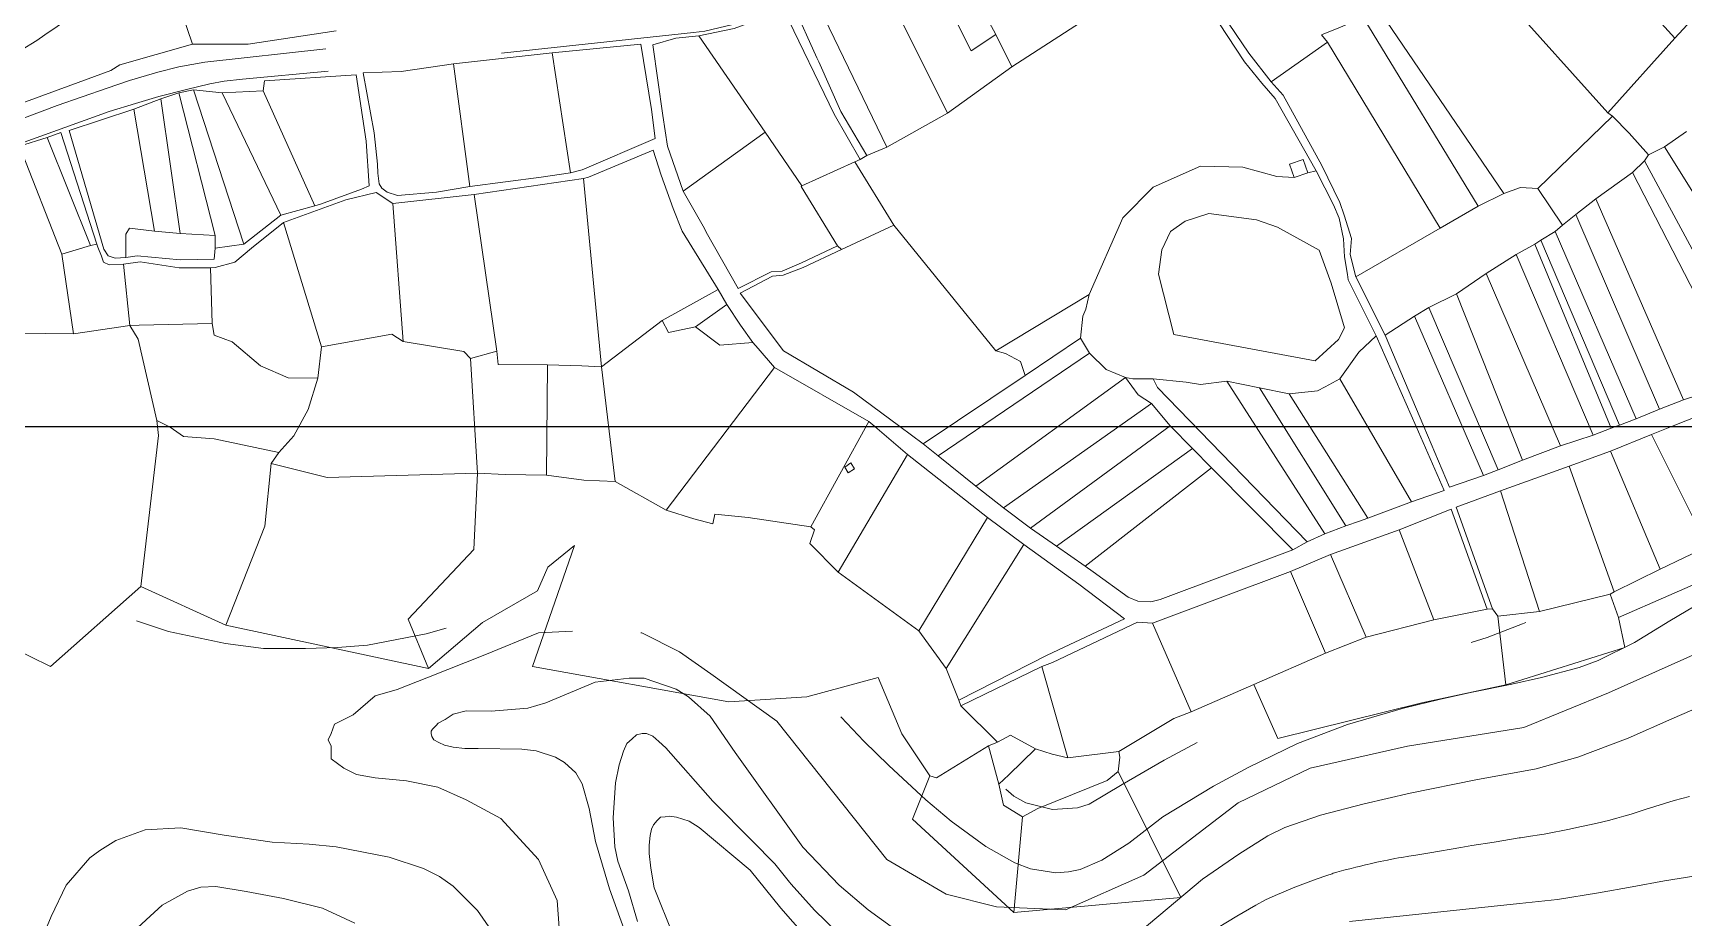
# Model space of a CAD drawing. Header units: metres. Extents: x 548946 to 557077, y 1838800 to 1845419.
# Drawn here: x 554197 to 554815, y 1839816 to 1840148 of the extents above; entities that cross this region are included whole.
import ezdxf

# ---------------------------------------------------------------- set-up
doc = ezdxf.new("R2010")
doc.units = ezdxf.units.M
doc.header["$LTSCALE"] = 28
for name, color, linetype, lineweight in [('1', 7, 'Continuous', 13), ('10', 7, 'Continuous', 13), ('2', 7, 'Continuous', 13), ('22', 7, 'Continuous', 13), ('60', 7, 'Continuous', 25)]:
    doc.layers.add(name, color=color, linetype=linetype, lineweight=lineweight)

msp = doc.modelspace()

# ---------------------------------------------------------------- linework, layer by layer
at = {"layer": '1'}
for points in [[(555059.1, 1839991.67), (555034.12, 1839973.4), (555009.42, 1839959.25), (554985.9, 1839946.27), (554958.84, 1839940.38), (554929.44, 1839938.02), (554903.56, 1839938.02), (554878.86, 1839934.48), (554850.63, 1839928.58), (554787.12, 1839900.27), (554755.36, 1839887.3), (554711.84, 1839880.22), (554675.38, 1839871.96), (554648.33, 1839858.99), (554613.04, 1839831.86), (554583.63, 1839818.88), (554557.76, 1839820.06), (554538.94, 1839824.78), (554516.59, 1839837.76), (554475.42, 1839889.66), (554450.73, 1839907.34), (554438.97, 1839915.6), (554424.85, 1839922.68), (554424.42, 1839922.71)], [(554825.17, 1839936.1), (554810.12, 1839927.2), (554796.93, 1839919.04), (554783.26, 1839912.3), (554776.12, 1839909.68), (554762.08, 1839906), (554750.9, 1839903.53), (554735.39, 1839900.39), (554723.7, 1839897.68), (554710.32, 1839894.43), (554689.32, 1839888.4), (554670.56, 1839881.21), (554652.34, 1839872.31), (554639.03, 1839865.19), (554620.04, 1839853.74), (554607.39, 1839843.88), (554597.18, 1839837.46), (554589.06, 1839834.04), (554584.8, 1839833.08), (554580.04, 1839832.79), (554570.56, 1839834.32), (554564.69, 1839836.51), (554553.77, 1839842.68), (554540.74, 1839852.16), (554531.22, 1839860.09), (554517.45, 1839873.01), (554507.97, 1839882.17), (554499.58, 1839891.11), (554499.41, 1839891.29)], [(554351.46, 1839924.44), (554344.04, 1839922.29), (554321.95, 1839918.14), (554310.77, 1839917.18), (554298.82, 1839916.91), (554282.96, 1839916.91), (554268.84, 1839918.69), (554247.37, 1839923.18), (554235.46, 1839927.19)], [(554398.8, 1839923.32), (554386.04, 1839922.68), (554366.04, 1839914.42), (554344.87, 1839906.16), (554333.11, 1839901.45), (554324.88, 1839899.09), (554316.64, 1839892.01), (554309.58, 1839888.47), (554308.41, 1839884.93), (554307.23, 1839882.57), (554308.41, 1839880.21), (554308.41, 1839875.5), (554313.11, 1839871.96), (554317.82, 1839869.6), (554324.88, 1839868.42), (554336.64, 1839867.24), (554348.4, 1839864.88), (554358.99, 1839860.16), (554371.92, 1839853.09), (554386.04, 1839837.75), (554393.1, 1839822.42), (554394.27, 1839807.08)], [(554523.29, 1839809.08), (554509.67, 1839818.91), (554498.77, 1839828.2), (554485.14, 1839842.41), (554459.82, 1839877.88), (554450.42, 1839891.5), (554442.29, 1839898.78), (554437.68, 1839901.62), (554425.69, 1839905.75), (554420.07, 1839905.75), (554407.33, 1839904.25), (554388.82, 1839896.44), (554382.12, 1839894.5), (554368.35, 1839893.37), (554358.99, 1839893.53), (554354.11, 1839892.25), (554351.1, 1839890.24), (554348.5, 1839888.84), (554347.7, 1839888.04), (554346.31, 1839886.64), (554345.91, 1839885.84), (554345.91, 1839885.03), (554346.11, 1839883.83), (554346.9, 1839882.63), (554348.7, 1839881.63), (554350.9, 1839880.63), (554354.1, 1839879.83), (554358.49, 1839879.43), (554363.48, 1839879.43), (554379.9, 1839879.06), (554385.24, 1839878.53), (554392.52, 1839876.09), (554395.9, 1839874.11), (554400.11, 1839870.2), (554402.49, 1839866.16), (554405.13, 1839856.94), (554407.5, 1839844.52), (554412.73, 1839826.73), (554418.25, 1839811.53)], [(554822.11, 1839895.4), (554810.86, 1839890.45), (554794.57, 1839883.18), (554775.62, 1839876.14), (554760.07, 1839871.77), (554737.44, 1839867.67), (554712.8, 1839862.64), (554695.62, 1839858.62), (554679.18, 1839854.32), (554665.79, 1839849.7), (554659.42, 1839846.66), (554648.55, 1839839.82), (554634.97, 1839830.38), (554611.58, 1839810.72)], [(554498.16, 1839810.45), (554489.56, 1839818.73), (554480.82, 1839828.52), (554480.18, 1839829.29), (554474.63, 1839836.18), (554466.15, 1839844.82), (554451.41, 1839859.58), (554433.79, 1839879.63), (554431.19, 1839882.03), (554429, 1839884.03), (554426.6, 1839885.03), (554425, 1839885.03), (554422.8, 1839884.43), (554421.21, 1839883.03), (554419.21, 1839881.23), (554418.01, 1839878.43), (554416.29, 1839873.26), (554414.92, 1839866.46), (554414.06, 1839853.42), (554414.76, 1839842.48), (554415.86, 1839837.1), (554419.79, 1839826), (554423.19, 1839814.55)], [(554817.48, 1839861.44), (554811.75, 1839859.85), (554808.14, 1839858.7), (554800.92, 1839856.45), (554795.6, 1839854.8), (554792.93, 1839854.01), (554791.15, 1839853.5), (554790.25, 1839853.25), (554788.91, 1839852.89), (554787.6, 1839852.55), (554784.98, 1839851.91), (554782.35, 1839851.31), (554777.07, 1839850.15), (554771.95, 1839849.04), (554769.39, 1839848.5), (554766.82, 1839847.99), (554765.54, 1839847.75)], [(554200.12, 1839808.23), (554203.39, 1839816.44), (554209.03, 1839828.1), (554217.99, 1839838.45), (554221.63, 1839841.1), (554227.67, 1839844.85), (554238.65, 1839848.87), (554252.04, 1839849.59), (554268.32, 1839846.87), (554286.3, 1839844.24), (554300.17, 1839843.49), (554310.23, 1839842.51), (554330.15, 1839838.62), (554343.02, 1839834.42), (554348.99, 1839831.39), (554354.16, 1839827.76), (554363.2, 1839818.71), (554368.36, 1839811.23)], [(554765.54, 1839847.75), (554763.02, 1839847.32), (554761.33, 1839847.05), (554757.96, 1839846.52), (554754.17, 1839845.91), (554753.69, 1839845.83), (554744.23, 1839844.3), (554735.95, 1839842.95), (554731.8, 1839842.26), (554720.13, 1839840.31), (554714.91, 1839839.45), (554712.29, 1839839.02), (554709.68, 1839838.57), (554708.38, 1839838.33), (554707, 1839838.08), (554704.25, 1839837.54), (554701.5, 1839836.97), (554699.67, 1839836.58), (554698.45, 1839836.31), (554696.02, 1839835.75), (554693.63, 1839835.18), (554692.44, 1839834.89), (554690.65, 1839834.43), (554687.98, 1839833.73), (554685.33, 1839832.98), (554684, 1839832.59), (554683.53, 1839832.45), (554681.53, 1839831.8), (554677.51, 1839830.4), (554669.54, 1839827.36), (554662.22, 1839824.3), (554658.64, 1839822.6), (554654.98, 1839820.68), (554647.84, 1839816.5), (554636.68, 1839809.78)]]:
    msp.add_lwpolyline(points, dxfattribs=at)
at = {"layer": '10'}
for p, q in [((554746.57, 1840218.41), (554811.96, 1840145.57)), ((554786.84, 1840117.6), (554718.13, 1840194.44)), ((554536.12, 1840186.92), (554557.54, 1840146.93)), ((554511.28, 1840174.07), (554539.41, 1840117.56)), ((554256.39, 1840143.39), (554248.23, 1840167.49)), ((554693.29, 1840167.71), (554747.92, 1840087.43)), ((554489.22, 1840161.64), (554516.61, 1840104.78)), ((554481.55, 1840158.03), (554490.45, 1840138.2)), ((554593.15, 1840154), (554563.48, 1840134.89)), ((554391.19, 1840140.09), (554424.43, 1840143.37)), ((554446.22, 1840146.48), (554471.03, 1840110.33)), ((554557.54, 1840146.93), (554563.48, 1840134.89)), ((554660.73, 1840129.3), (554681.82, 1840144.13)), ((554681.82, 1840144.13), (554724.01, 1840074.4)), ((554354.28, 1840136.02), (554391.19, 1840140.09)), ((554354.28, 1840136.02), (554360.41, 1840089.98)), ((554391.19, 1840140.09), (554398.05, 1840095.16)), ((554563.48, 1840134.89), (554539.41, 1840117.56)), ((554244.54, 1840122.86), (554251.27, 1840125.18)), ((554251.27, 1840125.18), (554256.84, 1840126.3)), ((554251.27, 1840125.18), (554264.86, 1840071.63)), ((554256.84, 1840126.3), (554267.53, 1840125.12)), ((554256.84, 1840126.3), (554275.7, 1840068.41)), ((554267.53, 1840125.12), (554282.93, 1840125.84)), ((554267.53, 1840125.12), (554289.51, 1840079.25)), ((554282.93, 1840125.84), (554302.23, 1840082.74)), ((554210.15, 1840111.06), (554234.42, 1840119.04)), ((554234.42, 1840119.04), (554244.54, 1840122.86)), ((554234.42, 1840119.04), (554242.18, 1840073.23)), ((554244.54, 1840122.86), (554251.78, 1840072.45)), ((554788.6, 1840116.42), (554760.65, 1840089.21)), ((554191.62, 1840105.11), (554201.96, 1840108.43)), ((554207.44, 1840064.66), (554191.62, 1840105.11)), ((554201.96, 1840108.43), (554207, 1840110.21)), ((554218.21, 1840067.95), (554201.96, 1840108.43)), ((554207, 1840110.21), (554220.53, 1840068.37)), ((554440.35, 1840088.26), (554471.03, 1840110.33)), ((554471.03, 1840110.33), (554484.78, 1840090.3)), ((554808.13, 1840104.82), (554857.95, 1840025.09)), ((554484.78, 1840090.3), (554504.62, 1840099.2)), ((554504.62, 1840099.2), (554506.63, 1840100.12)), ((554504.62, 1840099.2), (554519.26, 1840075.53)), ((554509.1, 1840101.63), (554506.63, 1840100.12)), ((554800.57, 1840099.61), (554843.33, 1840020.4)), ((554362.01, 1840087.02), (554402.94, 1840093.05)), ((554402.94, 1840093.05), (554409.65, 1840022.45)), ((554669.31, 1840093.33), (554674.44, 1840095.12)), ((554677.58, 1840095.88), (554674.44, 1840095.12)), ((554796.11, 1840095.2), (554836.14, 1840017.37)), ((554331.45, 1840083.67), (554362.01, 1840087.02)), ((554370.53, 1840028.28), (554362.01, 1840087.02)), ((554448.26, 1840074.23), (554440.35, 1840088.26)), ((554747.92, 1840087.43), (554738.28, 1840082.68)), ((554760.65, 1840089.21), (554769.95, 1840075.48)), ((554302.23, 1840082.74), (554289.51, 1840079.25)), ((554335.37, 1840031.9), (554331.45, 1840083.67)), ((554724.01, 1840074.4), (554738.28, 1840082.68)), ((554782.41, 1840085.33), (554815.28, 1840010.07)), ((554289.51, 1840079.25), (554275.7, 1840068.41)), ((554304.71, 1840029.96), (554290.48, 1840076.57)), ((554519.26, 1840075.53), (554499.62, 1840066.43)), ((554557.51, 1840028.36), (554519.26, 1840075.53)), ((554724.01, 1840074.4), (554692.49, 1840056.1)), ((554774.84, 1840079.55), (554806.27, 1840006.51)), ((554207.44, 1840064.66), (554218.21, 1840067.95)), ((554218.21, 1840067.95), (554220.53, 1840068.37)), ((554242.18, 1840073.23), (554251.78, 1840072.45)), ((554251.78, 1840072.45), (554264.86, 1840071.63)), ((554264.86, 1840071.63), (554264.85, 1840066.86)), ((554264.85, 1840066.86), (554275.7, 1840068.41)), ((554499.62, 1840066.43), (554498.21, 1840067.79)), ((554752.47, 1840064.54), (554759.58, 1840068.4)), ((554759.58, 1840068.4), (554761.8, 1840069.85)), ((554759.58, 1840068.4), (554788.13, 1839999.38)), ((554761.8, 1840069.85), (554791.32, 1840000.58)), ((554767.14, 1840073.18), (554797.49, 1840002.96)), ((554207.44, 1840064.66), (554211.87, 1840034.81)), ((554741.33, 1840057.46), (554752.47, 1840064.54)), ((554752.47, 1840064.54), (554781.39, 1839996.84)), ((554232.91, 1840037.93), (554230.52, 1840060.93)), ((554263.77, 1840038.63), (554263.15, 1840059.55)), ((554703.42, 1840034.33), (554692.49, 1840056.1)), ((554730.23, 1840049.77), (554741.33, 1840057.46)), ((554741.33, 1840057.46), (554769.19, 1839992.78)), ((554453.43, 1840051.47), (554456.71, 1840045.83)), ((554557.51, 1840028.36), (554592.5, 1840049.56)), ((554719.78, 1840044.64), (554730.23, 1840049.77)), ((554730.23, 1840049.77), (554754.9, 1839987.47)), ((554456.71, 1840045.83), (554444.97, 1840037.38)), ((554714.44, 1840041.45), (554719.78, 1840044.64)), ((554719.78, 1840044.64), (554745.74, 1839983.87)), ((554211.87, 1840034.81), (554232.91, 1840037.93)), ((554703.42, 1840034.33), (554714.44, 1840041.45)), ((554714.44, 1840041.45), (554740.31, 1839981.64)), ((554190.79, 1840035), (554211.87, 1840034.81)), ((554589.28, 1840033.19), (554568.53, 1840019.14)), ((554589.28, 1840033.19), (554592.65, 1840027.49)), ((554700.02, 1840034.07), (554715.04, 1840000)), ((554703.42, 1840034.33), (554717.93, 1840000)), ((554303.33, 1840018.14), (554304.71, 1840029.96)), ((554360.56, 1840025.54), (554370.53, 1840028.28)), ((554360.56, 1840025.54), (554363.21, 1839982.52)), ((554370.96, 1840023.26), (554370.53, 1840028.28)), ((554535.84, 1839989.02), (554592.65, 1840027.49)), ((554370.96, 1840023.26), (554389.52, 1840023.23)), ((554389.52, 1840023.23), (554389.04, 1839981.8)), ((554409.65, 1840022.45), (554414.77, 1839979.5)), ((554474.6, 1840022.19), (554433.93, 1839968.68)), ((554509.96, 1840001.92), (554474.6, 1840022.19)), ((554568.53, 1840019.14), (554530.23, 1839993.51)), ((554549.97, 1839977.68), (554606.07, 1840018.45)), ((554713.3, 1839971.8), (554686.42, 1840017.95)), ((554644.13, 1840017), (554656.33, 1840014.53)), ((554680.79, 1839959.77), (554644.13, 1840017)), ((554656.33, 1840014.53), (554667.49, 1840012.24)), ((554688.67, 1839962.8), (554656.33, 1840014.53)), ((554667.49, 1840012.24), (554696.99, 1839965.72)), ((554825.2, 1840013.33), (554815.28, 1840010.07)), ((554560.32, 1839969.6), (554615.8, 1840008.73)), ((554806.27, 1840006.51), (554797.49, 1840002.96)), ((554815.28, 1840010.07), (554806.27, 1840006.51)), ((554509.96, 1840001.92), (554488.19, 1839962.41)), ((554509.96, 1840001.92), (554512.21, 1840000)), ((554512.21, 1840000), (554524.41, 1839989.61)), ((554530.23, 1839993.51), (554521.55, 1840000)), ((554622.81, 1840000.29), (554570.53, 1839961.96)), ((554622.81, 1840000.29), (554631.19, 1839991.84)), ((554788.13, 1839999.38), (554781.39, 1839996.84)), ((554788.13, 1839999.38), (554789.78, 1840000)), ((554789.78, 1840000), (554791.32, 1840000.58)), ((554791.32, 1840000.58), (554797.49, 1840002.96)), ((554803.31, 1839997.04), (554810.76, 1840000)), ((554810.76, 1840000), (554821.49, 1840004.26)), ((554535.84, 1839989.02), (554530.23, 1839993.51)), ((554781.39, 1839996.84), (554769.19, 1839992.78)), ((554787.84, 1839990.76), (554803.31, 1839997.04)), ((554803.31, 1839997.04), (554824.29, 1839955.12)), ((554524.41, 1839989.61), (554498.35, 1839945.44)), ((554524.41, 1839989.61), (554554.39, 1839965.96)), ((554549.97, 1839977.68), (554535.84, 1839989.02)), ((554580.3, 1839955.16), (554631.19, 1839991.84)), ((554638.37, 1839984.6), (554631.19, 1839991.84)), ((554754.9, 1839987.47), (554745.74, 1839983.87)), ((554769.19, 1839992.78), (554754.9, 1839987.47)), ((554772.37, 1839985.19), (554787.84, 1839990.76)), ((554787.84, 1839990.76), (554806.56, 1839946.59)), ((554638.37, 1839984.6), (554668.81, 1839953.89)), ((554745.74, 1839983.87), (554740.31, 1839981.64)), ((554746.63, 1839975.92), (554772.37, 1839985.19)), ((554772.37, 1839985.19), (554789.27, 1839938.14)), ((554414.77, 1839979.5), (554433.93, 1839968.68)), ((554560.32, 1839969.6), (554549.97, 1839977.68)), ((554746.63, 1839975.92), (554761.26, 1839930.68)), ((554570.53, 1839961.96), (554560.32, 1839969.6)), ((554713.3, 1839971.8), (554696.99, 1839965.72)), ((554554.39, 1839965.96), (554528.68, 1839923.52)), ((554554.39, 1839965.96), (554567.98, 1839955.83)), ((554688.67, 1839962.8), (554680.79, 1839959.77)), ((554688.67, 1839962.8), (554693.8, 1839964.6)), ((554693.8, 1839964.6), (554696.99, 1839965.72)), ((554580.3, 1839955.16), (554570.53, 1839961.96)), ((554674.14, 1839956.78), (554668.81, 1839953.89)), ((554680.79, 1839959.77), (554674.14, 1839956.78)), ((554682.93, 1839952.08), (554708.64, 1839961.29)), ((554708.64, 1839961.29), (554721.69, 1839927.64)), ((554567.98, 1839955.83), (554538.83, 1839909.36)), ((554667.93, 1839945.77), (554682.93, 1839952.08)), ((554682.93, 1839952.08), (554696.32, 1839921.12)), ((554790.87, 1839928.5), (554849.72, 1839954.21)), ((554616.18, 1839926.38), (554667.93, 1839945.77)), ((554681.09, 1839915.07), (554667.93, 1839945.77)), ((554268.95, 1839925.59), (554237.03, 1839940.1)), ((554787.78, 1839937.27), (554789.27, 1839938.14)), ((554741.64, 1839931.57), (554721.69, 1839927.64)), ((554741.64, 1839931.57), (554743.72, 1839931.75)), ((554787.78, 1839937.27), (554761.26, 1839930.68)), ((554790.87, 1839928.5), (554787.78, 1839937.27)), ((554344.86, 1839909.39), (554268.95, 1839925.59)), ((554616.18, 1839926.38), (554630.71, 1839893.09)), ((554696.32, 1839921.12), (554721.69, 1839927.64)), ((554748.62, 1839903.25), (554745.62, 1839928.96)), ((554696.32, 1839921.12), (554681.09, 1839915.07)), ((554654.21, 1839903.34), (554681.09, 1839915.07)), ((554574.78, 1839910.12), (554544.39, 1839895.34)), ((554574.78, 1839910.12), (554584.5, 1839875.83)), ((554630.71, 1839893.09), (554654.21, 1839903.34)), ((554543.62, 1839897.53), (554544.39, 1839895.34)), ((554544.39, 1839895.34), (554558.1, 1839881.8)), ((554554.74, 1839880.31), (554558.1, 1839881.8)), ((554554.74, 1839880.31), (554558.57, 1839866.03)), ((554603.57, 1839878.19), (554584.5, 1839875.83)), ((554564.26, 1839817.86), (554567.53, 1839853.8))]:
    msp.add_line(p, q, dxfattribs=at)
for points in [[(554527.52, 1840182.16), (554548.22, 1840140.89), (554557.54, 1840146.93)], [(554234.46, 1840175.19), (554221.07, 1840164.96), (554215.11, 1840160.55), (554210.36, 1840153.1), (554201.12, 1840146.89), (554198.01, 1840144.79), (554149.01, 1840114.74)], [(554660.73, 1840129.3), (554652.31, 1840139.99), (554629.74, 1840173.49)], [(554631.47, 1840166.08), (554650.65, 1840136.73), (554657.22, 1840128.71), (554662.16, 1840122.97), (554677.58, 1840095.88)], [(554826.15, 1840160.96), (554811.96, 1840145.57), (554786.84, 1840117.6)], [(554446.22, 1840146.48), (554459.45, 1840149.18), (554478.07, 1840156.14)], [(554478.07, 1840156.14), (554496.94, 1840117.12), (554506.63, 1840100.12)], [(554310.24, 1840148.42), (554277.26, 1840143.34), (554256.39, 1840143.39)], [(554681.82, 1840144.13), (554679.62, 1840146.81), (554686.75, 1840149.79)], [(554738.28, 1840082.68), (554697.22, 1840150.09), (554694.76, 1840153.56), (554691.95, 1840151.96), (554686.75, 1840149.79)], [(554256.39, 1840143.39), (554229.23, 1840135.64), (554225.86, 1840133.46), (554151.79, 1840106.32)], [(554424.43, 1840143.37), (554428.5, 1840118.86), (554429.78, 1840108.05), (554402.52, 1840096.21), (554398.05, 1840095.16)], [(554428.97, 1840143.15), (554437.57, 1840145.55), (554446.22, 1840146.48)], [(554428.97, 1840143.15), (554432.65, 1840116.61), (554434.48, 1840105.09), (554440.35, 1840088.26)], [(554354.28, 1840136.02), (554334.61, 1840133.15), (554320.38, 1840132.61)], [(554490.45, 1840138.2), (554491.12, 1840136.69), (554499.43, 1840118.17), (554509.1, 1840101.63)], [(554282.93, 1840125.84), (554283.4, 1840129.66), (554317.76, 1840131.9)], [(554317.76, 1840131.9), (554321.55, 1840106.95), (554322.65, 1840090.27), (554319.77, 1840089.04), (554304.35, 1840083.34), (554302.23, 1840082.74)], [(554320.38, 1840132.61), (554324.55, 1840110.12), (554325.76, 1840098.41), (554325.93, 1840095.01), (554326.36, 1840090.96), (554327.4, 1840089.4), (554329.4, 1840087.9), (554333.19, 1840086.66), (554347.81, 1840087.84), (554360.41, 1840089.98)], [(554692.49, 1840056.1), (554690.34, 1840064.56), (554690.86, 1840070.53), (554688.1, 1840079.3), (554686.5, 1840084), (554679.74, 1840097.84), (554665.15, 1840124.19), (554660.73, 1840129.3)], [(554539.41, 1840117.56), (554516.61, 1840104.78), (554509.1, 1840101.63)], [(554802.13, 1840101.92), (554794.84, 1840110), (554788.6, 1840116.42), (554786.84, 1840117.6)], [(554210.15, 1840111.06), (554223.17, 1840066.49), (554224.78, 1840064.05), (554227.45, 1840063.18), (554231.39, 1840063.42)], [(554761.8, 1840069.85), (554767.14, 1840073.18), (554769.95, 1840075.48), (554774.84, 1840079.55), (554782.41, 1840085.33), (554796.11, 1840095.2), (554800.57, 1840099.61), (554802.13, 1840101.92), (554808.13, 1840104.82), (554816.36, 1840110.67)], [(554402.94, 1840093.05), (554404.86, 1840093.56), (554429.06, 1840103.6), (554432.03, 1840094.31), (554436.55, 1840081.75), (554439.89, 1840073.25), (554453.43, 1840051.47)], [(554669.31, 1840093.33), (554667.59, 1840098.43), (554672.68, 1840100.17), (554674.44, 1840095.12)], [(554398.05, 1840095.16), (554387.12, 1840093.45), (554360.41, 1840089.98)], [(554669.31, 1840093.33), (554662.84, 1840093.72), (554650.09, 1840097.22), (554634.2, 1840097.59), (554616.5, 1840089.74), (554605.13, 1840078.3), (554592.5, 1840049.56)], [(554677.58, 1840095.88), (554684.1, 1840083.14), (554686.14, 1840078.15), (554687.77, 1840070.34), (554688.22, 1840063.61), (554689.31, 1840057.01), (554689.53, 1840054.98), (554700.02, 1840034.07)], [(554331.45, 1840083.67), (554325.23, 1840087.73), (554313.84, 1840085.02), (554290.48, 1840076.57)], [(554498.21, 1840067.79), (554484.58, 1840090.05), (554484.78, 1840090.3)], [(554760.65, 1840089.21), (554754.17, 1840089.62), (554747.92, 1840087.43)], [(554231.39, 1840063.42), (554231.47, 1840072.17), (554232.77, 1840074.41), (554242.18, 1840073.23)], [(554290.48, 1840076.57), (554278.49, 1840066.85), (554272.22, 1840061.62), (554264.96, 1840059.68), (554263.15, 1840059.55)], [(554498.21, 1840067.79), (554484.66, 1840061.46), (554477.42, 1840058.32), (554473.33, 1840058.02), (554460.9, 1840051.84), (554448.99, 1840072.94), (554448.26, 1840074.23)], [(554220.53, 1840068.37), (554220.89, 1840067.25), (554222.31, 1840063.9), (554223.11, 1840061.64), (554225.22, 1840060.7), (554230.52, 1840060.93)], [(554263.15, 1840059.55), (554251.37, 1840059.56), (554236.81, 1840061.78), (554230.52, 1840060.93)], [(554264.85, 1840066.86), (554264.49, 1840062.8), (554251.78, 1840062.56), (554235.61, 1840064.08), (554231.39, 1840063.42)], [(554521.55, 1840000), (554504.2, 1840012.97), (554477.9, 1840028.45), (554461.74, 1840050.08), (554473.8, 1840056.46), (554477.8, 1840056.83), (554485.34, 1840059.61), (554499.62, 1840066.43)], [(554453.43, 1840051.47), (554432.45, 1840039.83), (554409.65, 1840022.45)], [(554592.5, 1840049.56), (554591.21, 1840044.03), (554590.08, 1840041.46), (554589.28, 1840033.19)], [(554456.71, 1840045.83), (554461.85, 1840038.1), (554466.41, 1840031.5)], [(554232.91, 1840037.93), (554236.43, 1840037.99), (554263.77, 1840038.63)], [(554232.91, 1840037.93), (554236.07, 1840032.84), (554243.03, 1840002.29)], [(554263.77, 1840038.63), (554264.53, 1840034.33), (554271.23, 1840031.76), (554281.88, 1840022.81), (554292.32, 1840018.25), (554303.33, 1840018.14)], [(554432.45, 1840039.83), (554434.86, 1840035.3), (554444.97, 1840037.38)], [(554444.97, 1840037.38), (554454.04, 1840030.5), (554466.41, 1840031.5)], [(554304.71, 1840029.96), (554331.1, 1840034.64), (554335.37, 1840031.9)], [(554335.37, 1840031.9), (554358.14, 1840028.16), (554360.56, 1840025.54)], [(554466.41, 1840031.5), (554468.41, 1840029.34), (554474.6, 1840022.19)], [(554686.42, 1840017.95), (554693.54, 1840027.87), (554700.02, 1840034.07)], [(554568.53, 1840019.14), (554566.69, 1840024.36), (554561.13, 1840027.44), (554557.51, 1840028.36)], [(554592.65, 1840027.49), (554598.83, 1840021.41), (554606.07, 1840018.45)], [(554288.73, 1839990.33), (554294.38, 1839996.55), (554299.82, 1840006.41), (554303.33, 1840018.14)], [(554389.52, 1840023.23), (554402.33, 1840022.85), (554409.65, 1840022.45)], [(554606.07, 1840018.45), (554608.8, 1840017.96), (554616.45, 1840017.91)], [(554606.07, 1840018.45), (554610.88, 1840011.94), (554615.8, 1840008.73), (554622.81, 1840000.29)], [(554616.45, 1840017.91), (554628.88, 1840016.66), (554634.26, 1840015.86), (554644.13, 1840017)], [(554674.14, 1839956.78), (554618.15, 1840014.65), (554616.45, 1840017.91)], [(554667.49, 1840012.24), (554678.09, 1840013.45), (554681, 1840014.97), (554686.42, 1840017.95)], [(554237.03, 1839940.1), (554243.67, 1839996.72), (554243.03, 1840002.29)], [(554243.03, 1840002.29), (554248.09, 1839999.87), (554253.05, 1839996.37), (554264.54, 1839995.44), (554288.73, 1839990.33), (554285.85, 1839986.17)], [(554715.04, 1840000), (554725.56, 1839976.13), (554713.3, 1839971.8)], [(554740.31, 1839981.64), (554727.51, 1839977.33), (554717.93, 1840000)], [(554285.85, 1839986.17), (554283.57, 1839962.75), (554268.95, 1839925.59)], [(554285.85, 1839986.17), (554306.83, 1839980.95), (554363.21, 1839982.52)], [(554344.86, 1839909.39), (554337.3, 1839927.9), (554361.85, 1839953.94), (554363.21, 1839982.52)], [(554363.21, 1839982.52), (554373.57, 1839982.05), (554389.04, 1839981.8)], [(554389.04, 1839981.8), (554403.05, 1839979.93), (554414.77, 1839979.5)], [(554580.3, 1839955.16), (554590.96, 1839947.75), (554638.37, 1839984.6)], [(554746.63, 1839975.92), (554730.04, 1839969.8), (554743.72, 1839931.75)], [(554433.93, 1839968.68), (554444.37, 1839965.47), (554451.39, 1839963.57), (554452.2, 1839967.16), (554464.67, 1839966), (554488.19, 1839962.41)], [(554708.64, 1839961.29), (554728.15, 1839969.13), (554741.64, 1839931.57)], [(554488.19, 1839962.41), (554489.57, 1839961.3), (554487.82, 1839956.21), (554498.35, 1839945.44)], [(554532.79, 1839869.1), (554522.3, 1839884.9), (554513.42, 1839906.03), (554486.71, 1839898.77), (554457.38, 1839896.88), (554383.83, 1839910.06), (554399.55, 1839955.47), (554389.54, 1839947.28), (554385.71, 1839938.45), (554365.05, 1839926.55), (554344.86, 1839909.39)], [(554567.98, 1839955.83), (554588.62, 1839940.93), (554605.72, 1839928), (554576.78, 1839914.35), (554543.62, 1839897.53)], [(554668.81, 1839953.89), (554619.13, 1839935.2), (554615.55, 1839934.29), (554610.79, 1839934.55), (554607.15, 1839936.11), (554594.02, 1839945.62), (554590.96, 1839947.75)], [(554789.27, 1839938.14), (554806.56, 1839946.59), (554824.29, 1839955.12)], [(554498.35, 1839945.44), (554528.68, 1839923.52), (554538.83, 1839909.36), (554543.62, 1839897.53)], [(554015.96, 1839937.38), (554039.64, 1839930.02), (554069.36, 1839892), (554095.61, 1839923.57), (554149.66, 1839936.39), (554203.18, 1839910.11), (554237.03, 1839940.1)], [(554743.72, 1839931.75), (554745.62, 1839928.96), (554761.26, 1839930.68)], [(554574.78, 1839910.12), (554578.75, 1839911.65), (554610.65, 1839926.75), (554616.18, 1839926.38)], [(554748.62, 1839903.25), (554793.2, 1839917.27), (554790.87, 1839928.5)], [(554654.21, 1839903.34), (554663.14, 1839883.13), (554717.22, 1839896.46), (554748.62, 1839903.25)], [(554630.71, 1839893.09), (554624.2, 1839890.57), (554603.57, 1839878.19)], [(554558.1, 1839881.8), (554562.95, 1839884.37), (554572.41, 1839879.27)], [(554554.74, 1839880.31), (554535.32, 1839868.37), (554532.79, 1839869.1)], [(554558.57, 1839866.03), (554562.44, 1839869.44), (554572.41, 1839879.27)], [(554572.41, 1839879.27), (554578.6, 1839877.28), (554584.5, 1839875.83)], [(554603.57, 1839878.19), (554603.94, 1839876.06), (554603.42, 1839870.81)], [(554603.42, 1839870.81), (554626.87, 1839823.47), (554564.26, 1839817.86)], [(554603.42, 1839870.81), (554599.23, 1839867.33), (554573.26, 1839856.89), (554567.53, 1839853.8)], [(554532.79, 1839869.1), (554526.32, 1839852.87), (554564.26, 1839817.86)], [(554567.53, 1839853.8), (554560.34, 1839858.08), (554558.57, 1839866.03)]]:
    msp.add_lwpolyline(points, dxfattribs=at)
for points in [[(554628.48, 1840077), (554637.29, 1840079.89), (554655.16, 1840077.55), (554663.12, 1840074.72), (554678.7, 1840066.21), (554683.22, 1840053.74), (554688.16, 1840037.06), (554685.89, 1840032.67), (554677.21, 1840024.69), (554624.22, 1840034.58), (554618.44, 1840057.15), (554619.76, 1840066.29), (554622.97, 1840073.13)], [(554500.85, 1839984.79), (554502.12, 1839982.74), (554504.51, 1839984.24), (554503.18, 1839986.5)]]:
    msp.add_lwpolyline(points, close=True, dxfattribs=at)
at = {"layer": '2'}
for points in [[(554756.13, 1839926.6), (554754.94, 1839926.08), (554741.62, 1839921.02), (554735.7, 1839919.14)], [(554633, 1839881.66), (554620.56, 1839875), (554604.8, 1839865.93), (554592.51, 1839858.52), (554588.07, 1839857.13), (554578.71, 1839856.51), (554568.69, 1839859.06), (554564.2, 1839861.53), (554561.28, 1839864.16)], [(554430.59, 1839852.39), (554429.2, 1839850.79), (554428.4, 1839849.18), (554428, 1839846.78), (554427.6, 1839843.17), (554427.6, 1839839.97), (554428.2, 1839834.56), (554429.4, 1839827.15), (554436.57, 1839809.42)], [(554490.43, 1839804.19), (554476.97, 1839819.58), (554465.41, 1839833.74), (554446.37, 1839849.78), (554442.58, 1839852.19), (554437.78, 1839853.59), (554435.19, 1839853.99), (554433.59, 1839853.79), (554431.79, 1839853.59), (554430.59, 1839852.39)], [(554827.69, 1839832.85), (554808.19, 1839829.76), (554795.99, 1839827.58), (554783.33, 1839825.25), (554768.07, 1839822.82), (554753.83, 1839821.25), (554690.05, 1839814.54)], [(554232.93, 1839809.55), (554245.08, 1839820.61), (554254.49, 1839825.95), (554259.56, 1839827.38), (554265.16, 1839827.63), (554276.54, 1839825.83), (554290.51, 1839823.1), (554305.14, 1839819.58), (554317.3, 1839813.94)]]:
    msp.add_lwpolyline(points, dxfattribs=at)
at = {"layer": '22'}
for points in [[(554372.19, 1840140.01), (554444.16, 1840147.73), (554448.44, 1840148.21), (554458.96, 1840150.68)], [(554052.1, 1840040.45), (554065.14, 1840051.4), (554070.96, 1840056.06), (554081.06, 1840063.26), (554097.34, 1840073.95), (554114.9, 1840083.86), (554135.03, 1840093.62), (554144.31, 1840097.24), (554205.74, 1840120.36), (554224.41, 1840126.91), (554232.79, 1840129.76), (554243.39, 1840132.86), (554251.23, 1840134.89), (554261.05, 1840136.66), (554306.42, 1840141.64)], [(554156.99, 1840093.34), (554164.93, 1840096.23), (554187.48, 1840104.51), (554225.18, 1840118.1), (554235.08, 1840121.15), (554243.83, 1840123.72), (554254.17, 1840126.4), (554262.88, 1840128.46), (554268.26, 1840129.44), (554275.16, 1840130.26), (554307.25, 1840133.19)]]:
    msp.add_lwpolyline(points, dxfattribs=at)
at = {"layer": '60'}
msp.add_line((551000, 1840000), (557000, 1840000), dxfattribs=at)

doc.saveas('drawing.dxf')
